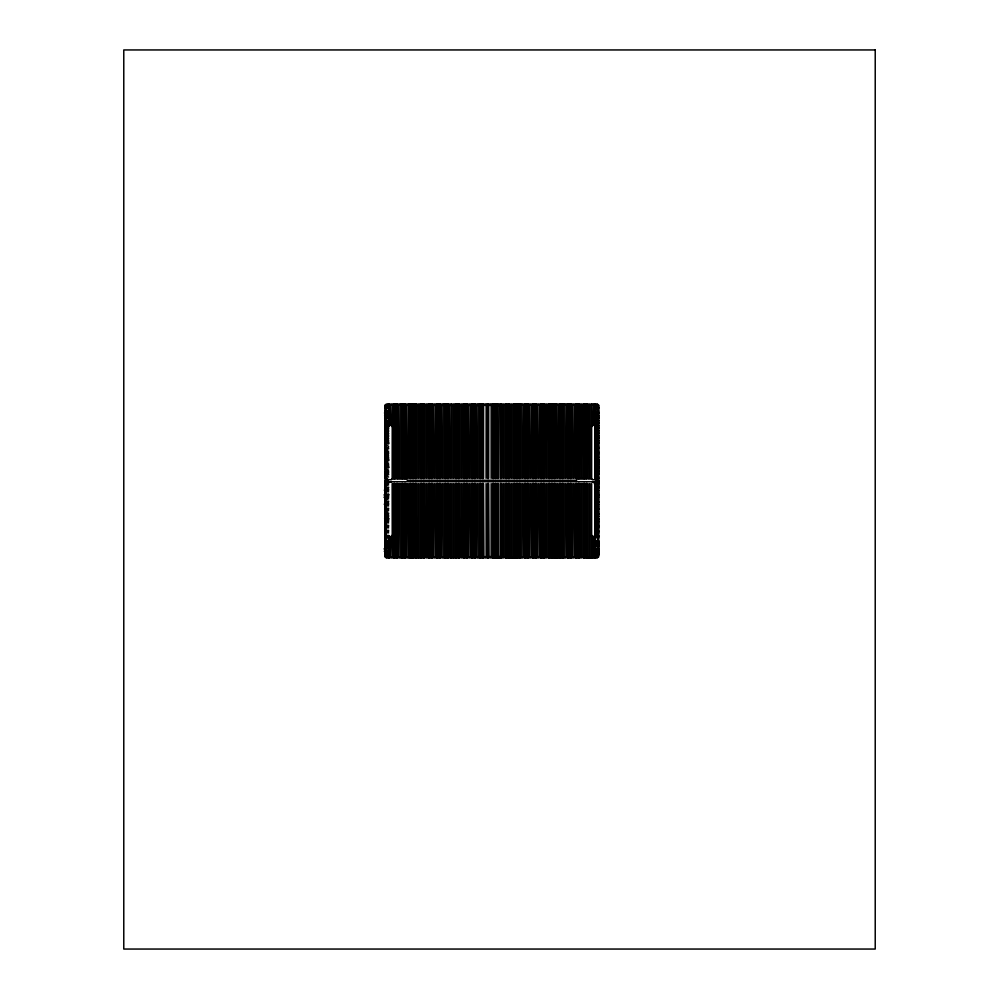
<?xml version="1.0" encoding="UTF-8"?>
<svg xmlns="http://www.w3.org/2000/svg" width="999" height="999" viewBox="0 0 999 999"><rect width="100%" height="100%" fill="white"/><g stroke="black" fill="none" stroke-linecap="round" stroke-linejoin="round"><path stroke-width="1.5" d="M389.198 553.771L385.377 553.396L385.377 552.684M388.723 549.999L388.723 550.699L385.377 550.811L385.377 550.099M385.377 547.502C385.402 549.712 385.164 544.83 385.277 547.002M388.648 543.056L388.561 541.133L388.723 545.566L385.377 545.654L385.377 544.942M385.377 529.795L385.377 530.519L385.327 529.12M385.377 527.285C385.402 529.52 385.164 524.712 385.277 526.835M387.6 525.499L385.377 525.524L385.377 524.8M385.377 522.327C385.402 524.562 385.164 519.755 385.277 521.878M387.6 520.554L385.377 520.554L385.377 519.842M388.736 519.33L388.686 518.056L385.377 517.407M387.6 515.684L385.377 515.696L385.377 514.972M387.6 513.236L385.377 513.249L385.377 512.524M385.377 510.077L385.377 510.801L387.6 510.801M385.377 507.679L385.377 508.404L385.327 507.03M385.377 505.282C385.402 507.529 385.177 502.809 385.277 504.882M388.661 503.508L385.377 502.884M385.377 500.474L385.377 501.198L385.327 499.85M387.6 498.876L385.377 498.851L385.377 498.139M387.6 496.54L385.377 496.515L385.377 495.791M385.377 493.456L385.377 494.168L385.327 492.819M385.377 491.108C385.402 493.344 385.177 488.736 385.277 490.746M385.377 488.798C385.402 491.033 385.177 486.426 385.277 488.436M388.661 487.175L385.314 487.125L385.377 486.488M385.377 484.165L385.377 484.89L387.6 484.94M385.377 481.918C385.152 483.703 385.04 478.558 387.624 480.994C384.091 483.191 385.751 477.085 385.227 481.006M388.723 552.584C388.399 555.094 388.736 550.199 388.611 552.072M385.277 549.587L385.227 548.876L385.314 550.636C391.271 553.908 387.749 549 388.661 544.88M388.549 538.911L388.736 541.67L388.561 536.101L388.723 537.974L385.314 537.887L385.227 536.138L385.314 537.887M595.104 477.709L595.092 475.736L595.079 479.308L595.142 478.046M595.104 475.412L595.204 471.153M595.104 473.101L595.104 472.39L598.501 472.515L598.601 474.163L598.551 473.514M595.104 470.791L595.104 470.079L598.501 470.217L598.601 471.853L598.551 471.203M594.967 462.475L595.092 461.813L595.079 470.179L595.204 459.453M595.079 458.441L595.092 457.092L595.254 462.475M595.104 459.053L595.104 458.329C597.789 455.806 599.113 460.502 598.551 459.465M595.104 456.655L595.092 454.707L594.967 455.332M595.104 454.258L595.204 449.862M595.104 451.86L594.967 450.549M595.104 449.438L595.204 447.415M595.104 446.99L594.967 445.666M595.104 444.555L595.092 442.619L595.204 443.344M595.104 442.12L595.254 440.796M598.551 442.532L598.601 443.219L598.451 441.383L595.079 441.546L595.092 432.804L595.204 436.001M595.104 432.205C594.88 427.609 595.379 434.128 595.204 432.654M595.104 429.695C594.88 425.099 595.379 431.63 595.204 430.157M595.104 427.197C596.378 424.475 592.395 424.163 591.333 426.161M595.104 424.7L595.104 423.976L598.501 424.063L598.601 425.799L598.551 425.112M595.104 422.165L595.204 420.104M595.104 419.617L595.092 417.782L595.154 422.852M595.104 416.383L595.254 418.294L595.104 416.383L598.451 416.296L598.601 418.206L598.451 416.296M595.204 412.462L595.079 416.546L595.292 407.629M595.104 411.95L594.967 410.601M595.104 409.365L594.967 408.254M598.551 481.58L598.601 480.944L596.191 480.994L598.601 481.006L598.451 479.32L594.842 479.233M598.451 477.784C598.426 475.549 598.651 480.082 598.551 478.121M598.451 475.462L598.451 474.737L595.104 474.687L598.501 474.825L598.501 476.086M598.451 473.151L598.501 472.515M598.451 470.841L598.501 470.217M595.079 467.832L598.501 467.869L598.501 469.13M595.079 460.839L598.501 460.851L598.501 462.1M598.451 459.065L598.451 458.341M598.451 456.668C598.426 454.42 598.651 459.14 598.551 457.067M598.451 454.27L598.451 453.546L595.104 453.534L598.501 453.658L598.501 454.92M598.451 451.873C598.426 449.625 598.651 454.345 598.551 452.272M598.501 450.074L598.451 448.701C589.497 449.5 599.575 443.256 598.551 447.402M598.451 446.978L598.451 446.253M598.451 444.543L598.451 443.818L595.079 443.956L595.204 442.545M598.451 442.107L598.451 441.383L595.104 441.396M598.451 432.155L598.451 431.431L595.104 431.481L598.501 431.58L598.501 432.829M598.451 429.657L598.451 428.933L595.079 429.12L598.501 429.071L598.601 430.806L598.551 430.107M598.451 427.147C598.426 424.912 598.651 429.745 598.551 427.609M598.451 424.65L598.501 424.063M598.451 422.09L598.451 421.378L595.079 421.603L598.501 421.528L598.601 423.276L598.551 422.577M598.451 419.543L598.451 418.831L595.079 419.093L598.501 418.981L598.601 420.741L598.551 420.03M598.451 413.736L598.601 415.659L598.451 413.736L595.079 414.011L598.501 413.898M598.451 411.85L598.451 411.138L595.079 411.426L598.501 411.313L598.601 413.074L598.551 412.362M598.451 409.265L598.451 408.554L595.054 408.791L598.501 408.728L598.501 409.952M384.977 407.779C384.79 410.527 384.153 404.657 387.45 407.867M594.967 554.045L595.104 552.584M598.851 554.158C599.05 551.685 599.662 557.03 596.378 554.083M385.377 409.265L385.377 408.554L385.327 409.952M387.6 436.451C385.077 434.053 385.102 439.248 385.277 437.587M385.377 434.665C385.402 432.43 385.164 437.237 385.277 435.114M387.6 431.468L385.377 431.431L385.327 432.829M387.6 428.971C385.065 426.561 385.102 431.793 385.277 430.107M387.6 426.461C385.065 424.051 385.102 429.295 385.277 427.609M385.377 424.65C385.402 422.415 385.164 427.247 385.277 425.112M385.377 421.378L385.227 423.276L385.377 421.378L388.723 421.453L388.623 426.061M385.314 418.981C385.09 423.077 384.865 415.734 388.723 418.906L388.549 423.039M385.314 421.528L388.811 421.453L388.723 416.383C385.901 413.623 384.74 418.668 385.277 417.495M388.661 417.07L388.723 413.823C385.901 411.064 384.74 416.108 385.277 414.947M388.661 414.51L388.723 411.251C385.876 408.454 384.752 413.549 385.277 412.362M388.661 467.832L385.314 467.869L385.327 469.13M388.661 465.497C386.051 463.049 384.702 467.52 385.277 466.533M385.377 459.065C385.402 456.818 385.177 461.538 385.277 459.465M387.6 455.944C385.127 453.621 385.09 458.666 385.277 457.067M388.661 453.646L385.314 453.658L385.327 454.92M387.6 451.148C385.127 448.826 385.09 453.871 385.277 452.272M385.314 446.378C385.077 450.374 384.915 443.206 388.661 446.391M385.327 445.192L385.377 443.818L385.277 444.967M385.314 441.508C385.052 445.566 384.99 438.249 388.661 441.521M387.6 438.923C385.077 436.538 385.102 441.733 385.277 440.059M385.314 477.135C385.027 480.931 385.09 474.075 388.661 477.06M387.6 474.712C384.69 472.889 384.665 478.434 384.965 476.136M385.314 472.515C385.015 476.423 385.09 469.368 388.661 472.465M385.314 470.217C385.015 474.113 385.09 467.057 388.661 470.167M388.661 424.65L388.648 423.926M388.661 411.95C388.611 409.041 389.41 402.31 386.089 405.157L388.549 407.018L387.649 407.005M595.204 521.853L595.254 516.283M595.204 516.97L595.204 513.723M595.254 513.848L595.092 514.448L595.204 508.941M595.254 509.003C595.067 509.428 595.029 499.488 595.254 501.823M595.167 496.453L595.254 490.147L595.092 497.802L595.079 496.453L598.501 496.416L598.626 495.092L598.451 496.515L595.104 496.553M598.451 550.811C600.724 546.94 594.53 554.32 594.979 548.414C595.254 548.676 595.004 553.471 595.079 550.524M595.154 544.168L595.092 546.728L595.279 543.968M598.863 544.055C601.273 540.859 592.807 548.414 595.154 539.098M594.979 538.898L595.254 536.101L595.204 536.8M595.104 532.242L595.029 534.115L595.079 530.319L595.204 531.793M598.501 529.12L598.501 530.369L595.104 530.469L595.254 526.111M595.204 526.81L595.204 523.464M595.204 524.325L595.204 520.991M595.292 554.32L595.254 551.348L595.204 552.072M598.501 489.435C599.6 486.063 592.981 494.455 595.079 487.175M595.017 489.572L595.017 487.262L598.501 487.125L598.501 485.864M594.967 485.526C594.892 487.137 595.342 482.654 598.501 484.815L598.601 483.191L598.551 483.828M598.451 481.918L598.451 482.629L598.601 480.944M598.551 516.982L598.601 516.308L598.501 518.019L595.104 518.119L595.204 519.405M595.204 516.158C593.643 517.37 600.187 514.46 598.551 514.547M598.451 512.524L598.451 513.249L598.501 511.875M598.551 509.677L598.601 509.003L598.501 510.689L594.967 511.401M598.501 507.03L598.451 508.404L598.626 506.93M598.501 505.894C598.776 501.948 598.813 509.09 595.079 505.906M598.501 503.496L598.601 501.81L598.451 503.608C593.631 501.498 595.217 507.08 595.204 506.543M598.451 500.474L598.451 501.198L598.501 499.85M598.501 498.763L598.601 497.102L598.451 498.851L595.104 498.888L595.092 500.137L595.204 497.127L595.017 498.888M595.104 494.205L598.451 494.168L598.551 493.069M598.451 491.108C598.426 493.344 598.651 488.736 598.551 490.746M598.501 548.051C598.726 543.956 598.963 551.311 595.104 548.126L595.254 546.216L595.104 548.126M598.501 545.491C589.997 544.755 599.887 547.627 598.838 543.743M598.451 542.407C598.426 544.63 598.651 539.747 598.551 541.92M595.204 541.845C593.518 540.234 599.013 541.945 598.501 539.173M598.451 537.3C598.426 539.535 598.651 534.702 598.551 536.838M598.451 534.802L598.451 535.514L598.501 534.128M598.451 532.292C598.426 534.527 598.651 529.695 598.551 531.843M598.451 527.285C598.426 529.52 598.651 524.712 598.551 526.835M595.204 525.949C593.556 526.598 599.338 526.261 598.501 524.138M598.451 522.327C598.426 524.562 598.651 519.755 598.551 521.878M595.254 521.153C593.556 521.853 600.287 519.455 598.551 519.418M598.451 553.396L598.601 551.46L598.451 553.396L594.63 553.771M595.841 480.244L596.391 479.021L596.391 482.929L595.841 481.705M388.861 554.045L388.711 553.096L388.661 556.056L385.314 556.156L385.277 555.432M388.661 556.056L388.623 555.319M598.513 405.794C600.337 410.127 595.629 402.085 595.179 407.292M384.977 413.074C381.705 412.525 394.892 413.886 385.314 413.898M384.977 410.489L384.815 411.288L385.227 410.489M384.977 418.206C383.042 418.681 389.223 416.995 388.648 418.893M384.977 415.646C382.392 414.897 394.63 416.533 385.314 416.458M384.977 425.799C383.766 426.798 386.788 423.189 388.848 426.198M384.977 423.276C384.827 425.374 384.128 420.379 387.45 423.326M384.977 420.729L384.877 421.516L384.852 420.204L388.861 420.816M384.977 430.806C384.553 432.167 384.24 428.284 388.561 430.856M384.977 428.309C384.553 429.67 384.24 425.774 388.561 428.359M384.977 438.274C384.59 439.772 384.215 435.626 388.561 438.311M384.977 435.801C384.59 437.287 384.215 433.141 388.561 435.839M384.977 433.304C384.553 434.665 384.24 430.781 388.561 433.354M384.977 443.219C384.103 444.143 385.739 440.846 388.561 443.231M384.977 440.759C384.028 441.458 385.889 438.748 388.561 440.796M384.977 450.524C384.827 452.522 384.528 448.676 385.227 450.524M384.977 448.089C384.028 448.663 385.914 446.203 388.561 448.101M384.977 445.641C384.827 447.639 384.528 443.793 385.227 445.641M384.977 457.742C384.091 458.553 385.739 455.494 388.561 457.729M384.977 455.344C384.815 457.28 384.528 453.446 385.227 455.344M384.977 452.947C384.028 453.396 385.926 451.211 388.561 452.947M384.977 462.512L384.852 461.85L385.227 462.512M384.977 460.139C384.028 460.576 385.926 458.404 388.561 460.127M384.977 469.53L384.852 468.868L385.227 469.53M384.977 467.195C384.028 467.47 385.939 465.621 388.561 467.157M384.977 464.847C384.028 465.134 385.939 463.274 388.561 464.81M384.977 474.175C384.091 474.737 385.764 472.152 388.561 474.113M384.977 471.865C384.028 472.052 385.951 470.379 388.561 471.803M388.861 410.601L388.748 411.426L385.314 411.313M388.623 443.344L388.736 442.619M385.314 556.156L385.214 554.158L385.252 554.895M388.623 460.202L388.736 459.49M595.167 405.894L595.229 407.155M595.204 485.551L595.104 487.262L595.079 482.642L595.142 483.903M595.204 501.748L595.079 503.508M594.967 499.475L595.104 501.236L598.501 501.098M594.967 523.638L595.104 522.29M594.967 528.583L595.104 527.247M595.179 482.355L595.092 536.663L595.104 534.752M598.838 487.774C599.825 487.35 597.777 489.685 594.967 487.837M598.838 494.755C599.812 494.193 597.789 496.778 594.967 494.792M598.838 490.084C599.812 489.61 597.789 492.02 594.967 490.147M598.838 497.09C599.812 496.528 597.789 499.113 594.967 497.14M598.838 504.208C599.825 503.521 597.802 506.368 594.967 504.22M598.838 501.81C599.812 501.086 597.802 503.983 594.967 501.823M598.838 509.003C599.812 508.279 597.802 511.176 594.967 509.015M598.838 518.731C599.812 517.932 597.814 521.016 594.967 518.718M598.838 516.308C599.812 515.459 597.814 518.606 594.967 516.283M598.838 513.861C601.023 513.611 593.806 515.047 595.966 513.773M598.838 526.148C598.938 524.238 600.174 529.345 594.967 526.111M598.838 521.191C599.35 519.867 599.375 523.788 594.967 521.153M598.838 531.143C599.325 529.72 599.462 533.878 594.967 531.093M598.838 536.151C599.325 534.715 599.462 538.886 594.967 536.088M598.838 541.221C599.425 539.81 599.35 543.856 594.967 541.133M598.888 550.824L598.963 551.947L598.851 551.123M598.838 548.876C599.662 547.365 598.588 551.273 594.967 548.751M598.838 546.303L598.95 545.504L598.963 546.815L594.967 546.203M384.977 478.758C384.415 479.433 384.965 476.785 387.45 478.708M598.838 483.191C599.825 482.854 597.764 484.965 594.967 483.279M388.648 407.292L388.661 405.894C384.553 402.659 385.152 410.477 385.314 405.794M598.551 555.432L598.513 556.156L595.167 556.056L595.179 554.657M384.965 483.528C385.477 481.281 382.754 485.039 388.549 483.603M385.277 481.58L385.227 480.944M598.601 481.006L598.551 480.369M598.838 478.758C599.825 478.071 597.839 480.869 594.967 478.671M384.965 485.814L384.815 484.902L385.202 485.814M384.965 490.422C387.237 487.949 380.294 491.558 388.549 490.472M384.965 488.111C385.901 489.035 382.455 486.363 388.549 488.174M384.965 492.744L384.877 491.733L385.202 492.757M384.965 497.427C388.449 494.892 378.946 498.588 388.549 497.465M384.965 495.092C388.449 492.557 378.946 496.253 388.549 495.129M384.965 499.775L384.877 498.763L385.202 499.775M384.965 504.532C387.225 503.396 379.945 504.595 388.549 504.545M384.965 502.135L384.877 501.098L384.852 502.447L388.549 502.147M384.965 506.93L384.877 505.894L385.277 507.28M384.965 509.328L384.877 508.291L384.852 509.627L388.549 509.34M388.648 494.443L388.673 495.367M594.967 469.493L595.092 468.831L595.204 469.505M598.838 452.947C599.837 452.672 597.789 454.657 594.967 452.934M598.838 460.139C599.837 459.865 597.789 461.85 594.967 460.127M598.838 457.742C599.862 457.417 597.627 459.503 594.967 457.729M598.838 464.847C599.837 464.41 597.814 466.733 594.967 464.81M598.838 467.195C599.837 466.745 597.814 469.068 594.967 467.157M598.838 471.865C599.837 471.316 597.827 473.826 594.967 471.803M598.838 474.175C599.825 473.613 597.739 476.186 594.967 474.113M384.965 511.75L384.815 510.751L385.202 511.75M384.965 514.185L384.877 513.136L384.852 514.473L388.549 514.173M384.965 519.055C385.414 516.67 382.43 520.479 388.549 519.055M384.965 516.633L384.877 515.571L384.852 516.908L388.549 516.62M384.965 521.515L384.877 520.442L384.852 521.778L388.549 521.478M384.965 523.988L384.877 522.927L385.277 524.363M384.965 526.473L384.877 525.399L384.852 526.735L388.549 526.436M595.204 438.486L595.254 435.839M595.204 440.959L595.254 438.311M595.204 444.98L595.079 446.391M598.838 435.801C599.837 435.751 597.689 437.25 594.967 435.839M598.838 440.759C599.837 440.759 597.764 442.157 594.967 440.796M598.838 438.274C599.837 438.236 597.689 439.735 594.967 438.311M598.838 443.219C599.862 443.007 597.627 444.842 594.967 443.231M598.838 448.089C601.023 448.514 593.806 448.401 595.966 448.164M384.965 531.468L384.877 530.382L384.852 531.705L388.549 531.406M384.965 528.958L384.877 527.872L385.277 529.333M384.965 533.966C384.34 530.968 385.726 537.812 385.327 534.128M384.965 536.463L384.877 535.389L384.852 536.713L388.861 536.088L384.977 536.151M384.965 538.985C384.34 535.901 385.739 542.919 385.327 539.173M384.965 541.533L384.877 540.434L384.852 541.745L388.836 541.446M598.838 420.729C599.862 420.929 597.614 421.89 594.967 420.816M598.838 423.276C599.475 423.014 598.788 424.912 596.378 423.326M598.838 428.309C599.862 428.334 597.614 429.67 594.967 428.359M598.838 425.799C599.862 425.836 597.614 427.16 594.967 425.861M598.601 433.316L598.551 432.617M598.838 430.806C599.862 430.844 597.614 432.167 594.967 430.856M598.838 433.304C599.862 433.341 597.614 434.665 594.967 433.366M384.965 544.055L384.877 542.944L384.852 544.255L388.736 544.168M384.965 546.615L384.877 545.504L384.852 546.815L388.861 546.203L388.661 545.417L385.314 545.491L384.977 543.743M384.965 549.188C380.144 548.364 396.079 548.713 385.314 548.051M385.227 543.743L385.277 544.443M384.965 551.773C386.788 549.812 380.232 552.01 388.836 551.648M595.254 410.601L595.204 409.877M598.838 413.074C599.85 413.486 597.652 413.986 594.967 413.199M598.838 415.646C599.862 415.921 597.602 416.733 594.967 415.746M598.838 418.206C599.862 418.481 597.602 419.293 594.967 418.306M385.327 450.074L385.377 448.701L387.6 448.713M385.327 462.1L385.377 460.751L387.6 460.726M598.501 492.819L598.451 494.168M385.327 476.086L385.377 474.737M598.551 486.126L598.501 487.125M388.848 408.254L385.314 408.728M384.952 554.433C384.727 551.311 384.315 557.305 387.412 554.358M598.851 407.779C599.487 408.516 598.738 408.454 596.378 407.867M598.576 554.895L598.601 554.158L598.513 556.156M598.851 511.076L598.963 512.025M388.673 466.583L388.648 467.507M598.851 492.082L598.913 492.994M598.851 499.1L598.913 500.012M388.561 410.601L388.611 409.877M388.611 412.462L388.861 413.199M388.611 415.022L388.861 415.746M388.611 417.582L388.861 418.306M598.551 539.373L598.888 538.036M598.863 476.136L598.888 477.06M385.277 432.617L385.227 433.316M392.495 426.161C392.595 424.113 387.187 425.174 388.861 425.861M599.013 463.099L598.963 461.85M599.013 470.129L598.963 468.868M595.204 529.283L595.254 528.596M595.204 534.29L594.967 533.591M595.204 455.407L595.204 452.272M598.888 455.944L598.963 454.707L594.979 455.007M595.204 512.087L595.254 511.401M595.204 514.535L595.079 513.111L598.501 513.124M595.254 533.591C596.415 536.026 592.744 538.074 591.995 535.439M595.204 509.677L595.079 508.304M385.277 464.198C385.077 465.746 385.152 460.789 387.6 463.074M388.898 556.605L388.836 536.413M388.648 540.559L385.314 540.422M388.623 406.63L388.661 405.894M388.836 546.515L388.611 546.928M595.167 556.056L595.204 555.319M595.254 492.457L595.092 493.119L594.967 492.457M595.254 499.475L595.104 501.236M388.836 549.063L388.611 549.487M388.648 426.511C388.574 424.85 391.895 424.85 391.82 426.511M391.82 535.439C391.895 537.1 388.574 537.1 388.648 535.439L385.314 535.377M591.995 426.511C591.92 424.85 595.254 424.85 595.179 426.511L595.179 479.595M388.811 423.988L385.314 424.063M595.167 537.837L598.501 537.887M598.501 540.422L595.017 540.496L595.104 539.785M595.167 532.829L598.501 532.879M595.104 535.464L598.501 535.377M598.888 528.021L598.863 528.958M598.501 530.369L598.451 529.795M598.888 533.016L598.863 533.966M595.167 520.429L598.501 520.442M595.017 523.014L598.501 522.914M598.501 525.399L595.017 525.486L595.104 524.775M595.167 527.834L598.501 527.872M598.888 523.051L598.963 524.25L594.979 523.951M598.451 510.077L598.451 510.801L595.104 510.077M595.167 515.559L598.501 515.571M595.129 518.056L598.451 517.407M387.974 480.556L387.425 479.021M598.888 506.006L598.863 506.93M597.102 481.705L597.102 480.244L597.102 481.705L386.725 481.705L386.725 480.244L386.725 481.705M595.104 491.87L598.501 491.733M388.973 479.72L391.508 479.72M391.508 482.23L388.973 482.23M592.32 479.72L594.855 479.72M594.855 482.23L592.32 482.23M595.079 472.465L595.104 470.079M595.079 474.775L595.204 473.464M595.079 477.085L598.501 477.135M598.888 484.89L598.963 486.151M595.079 463.149L598.501 463.186L598.601 464.847L598.451 463.099L595.167 463.149M595.079 465.497L598.501 465.534L598.601 467.195L598.451 465.434L595.167 465.497M389.198 408.179L388.723 409.365M598.451 484.89L598.451 484.165M389.473 404.17L388.224 404.071L389.473 404.17L389.473 425.412M394.855 404.17L393.594 404.071L394.855 404.17L394.855 478.371M397.54 404.17L396.278 404.071L397.54 404.17L397.54 478.371M399.975 404.245L399.063 404.17M402.909 404.17L401.66 404.071L402.909 404.17L402.909 478.371M405.594 404.17L404.345 404.071L405.594 404.17L405.594 478.371M407.117 404.17L408.379 404.071L408.291 478.371M410.976 404.17L409.727 404.071L410.976 404.17L410.976 478.371M413.661 404.17L412.412 404.071L413.661 404.17L413.661 478.371M416.346 404.17L415.097 404.071L416.346 404.17L416.346 478.371M421.728 404.17L420.467 404.071L421.728 404.17L421.728 478.371M424.413 404.17L423.164 404.071L424.413 404.17L424.413 478.371M429.782 404.17L428.534 404.071L429.782 404.17L429.782 478.371M432.48 404.17L431.218 404.071L432.48 404.17L432.48 478.371M434.003 404.17L435.252 404.071L435.164 478.371M437.849 404.17L436.6 404.071L437.849 404.17L437.849 478.371M440.534 404.17L439.285 404.071L440.534 404.17L440.534 478.371M442.982 404.245L442.058 404.17M445.916 404.17L444.655 404.071L445.916 404.17L445.916 478.371M448.601 404.17L447.34 404.071L448.601 404.17L448.601 478.371M451.036 404.245L450.124 404.17M456.655 404.17L455.407 404.071L456.655 404.17L456.655 478.371M459.353 404.17L458.091 404.071L459.353 404.17L459.353 478.371M464.722 404.17L463.474 404.071L464.722 404.17L464.722 478.371M467.407 404.17L466.158 404.071L467.407 404.17L467.407 478.371M468.931 404.17L470.192 404.071L470.104 478.371M472.789 404.17L471.528 404.071L472.789 404.17L472.789 478.371M475.474 404.17L474.225 404.071L475.474 404.17L475.474 478.371M477.909 404.245L476.998 404.17M480.844 404.17L479.595 404.071L480.844 404.17L480.844 478.371M483.541 404.17L482.28 404.071L483.541 404.17L483.541 478.371M488.611 404.17L487.362 404.071L488.611 404.17L488.611 478.371M490.909 404.245L489.985 404.17M492.582 404.071L493.931 404.071L492.669 404.17L492.669 478.371M498.913 404.17L497.664 404.071L498.002 478.496M505.569 404.071L506.918 404.071L505.669 404.17L505.669 478.371M513.636 404.071L514.985 404.071L513.723 404.17L513.723 478.371M516.321 404.071L517.669 404.071L516.408 404.17L516.408 478.371M522.952 404.17L522.04 404.245M527.072 404.071L528.421 404.071L527.16 404.17L527.16 478.371M531.018 404.17L529.757 404.071L529.845 478.371M390.996 557.779L392.257 557.879L392.157 483.578M399.063 557.779L399.975 557.704M539.073 404.17L537.824 404.071L537.912 478.371M540.509 404.071L541.858 404.071L540.596 404.17L540.596 478.371M407.117 557.779L408.042 557.704M551.261 404.071L552.609 404.071L551.348 404.17L551.348 478.371M553.946 404.071L555.294 404.071L554.033 404.17L554.033 478.371M557.892 404.17L556.967 404.245M564.785 478.371L564.785 403.971L566.046 404.071M567.382 404.071L568.731 404.071L567.469 404.17L567.469 478.371M434.003 557.779L435.252 557.879L435.164 483.578M574.013 404.17L572.764 404.071L572.852 478.371M575.449 404.071L576.785 404.071L575.536 404.17L575.536 478.371M578.134 404.071L579.482 404.071L578.221 404.17L578.221 478.371M442.058 557.779L442.982 557.704M591.658 478.371L591.658 403.971L592.919 404.071M468.931 557.779L470.192 557.879L470.104 483.578M476.998 557.779L477.909 557.704M484.915 557.779L486.163 557.879L486.076 483.578M489.985 557.779L490.909 557.704M492.669 557.779L493.931 557.879L492.669 557.779L492.669 483.578M495.217 557.779L496.466 557.879L495.217 557.779L495.217 483.578M497.752 557.779L499.001 557.879L497.752 557.779L497.752 483.578M500.287 557.779L501.548 557.879L500.287 557.779L500.287 483.578M505.669 557.779L506.918 557.879L505.669 557.779L505.669 483.578M508.354 557.779L509.602 557.879L508.354 557.779L508.354 483.578M511.038 557.779L512.287 557.879L511.038 557.779L511.038 483.578M513.723 557.779L514.985 557.879L513.723 557.779L513.723 483.578M516.408 557.779L517.669 557.879L516.408 557.779L516.408 483.578M519.105 557.779L520.354 557.879L519.105 557.779L519.105 483.578M522.04 557.704L522.952 557.779M524.475 557.779L525.724 557.879L524.475 557.779L524.475 483.578M527.16 557.779L528.421 557.879L527.16 557.779L527.16 483.578M532.542 557.779L533.791 557.879L532.542 557.779L532.542 483.578M535.227 557.779L536.475 557.879L535.227 557.779L535.227 483.578M540.596 557.779L541.858 557.879L540.596 557.779L540.596 483.578M543.294 557.779L544.542 557.879L543.294 557.779L543.294 483.578M548.663 557.779L549.912 557.879L548.663 557.779L548.663 483.578M551.348 557.779L552.609 557.879L551.348 557.779L551.348 483.578M554.033 557.779L555.294 557.879L554.033 557.779L554.033 483.578M556.73 557.779L557.979 557.879L556.73 557.779L556.73 483.578M559.415 557.779L560.664 557.879L559.415 557.779L559.415 483.578M562.1 557.779L563.349 557.879L562.1 557.779L562.1 483.578M565.034 557.704L565.946 557.779M567.469 557.779L568.731 557.879L567.469 557.779L567.469 483.578M570.167 557.779L571.416 557.879L570.167 557.779L570.167 483.578M575.536 557.779L576.785 557.879L575.536 557.779L575.536 483.578M578.221 557.779L579.482 557.879L578.221 557.779L578.221 483.578M583.603 557.779L584.852 557.879L583.603 557.779L583.603 483.578M586.288 557.779L587.537 557.879L586.288 557.779L586.288 483.578M588.973 557.779L590.234 557.879L588.973 557.779L588.973 483.578M591.658 557.779L592.919 557.879L591.658 557.779L591.658 483.578M594.355 557.779L595.604 557.879L594.355 557.779L594.355 536.538M388.037 554.845L386.089 556.793C386.725 559.652 391.009 555.269 387.649 554.932M597.739 405.157L595.279 407.018C593.319 404.595 597.564 403.271 597.739 405.157L598.876 405.357L597.964 404.495L598.214 557.317C599.525 556.381 597.04 557.991 595.791 554.845M598.913 445.092L598.851 445.991M598.913 449.975L598.888 451.136M387.425 482.929L387.987 480.244M595.079 436.588L598.501 436.551L598.601 438.286L598.501 436.551M595.079 439.061L598.501 439.036L598.601 440.759L598.501 439.036M388.798 536.613L387.974 535.789M595.079 426.623L595.092 422.827L598.863 422.964M595.129 431.58L595.966 431.755L595.042 431.693M595.966 464.885L595.042 464.997M595.966 497.377L595.042 497.477L598.863 497.427M595.966 448.439L595.042 448.539M595.966 530.194L595.042 530.294L595.966 530.169M595.279 407.018L596.178 407.005M493.444 478.496L493.444 404.533L494.18 404.52M495.979 419.53L495.979 404.533L498.002 404.533L497.252 404.52M501.211 478.496L501.211 404.533L501.948 404.52M503.896 404.245L502.884 404.071L502.972 478.371M504.632 404.52C502.385 404.583 507.417 404.583 505.169 404.52M506.58 478.496L506.58 404.533L508.591 404.533L507.854 404.52M509.265 478.496L509.265 404.533L511.288 404.533M511.95 404.245L510.951 404.071L511.038 478.371M512.699 404.52C510.439 404.583 515.484 404.583 513.236 404.52M514.647 478.496L514.647 404.533L515.384 404.52M517.332 478.496L517.332 404.533L518.069 404.52M520.017 478.496L520.017 404.533L522.04 404.533L521.291 404.52M525.399 478.496L525.399 404.533L526.136 404.52M528.084 478.496L528.084 404.533L528.821 404.52M533.454 478.496L533.454 404.533L535.476 404.533L534.727 404.52M536.138 478.496L536.138 404.533L538.161 404.533M541.52 478.496L541.52 404.533L542.257 404.52M544.205 478.496L544.205 404.533L546.216 404.533M546.89 404.245L545.891 404.071L545.978 478.371M547.627 404.52C545.379 404.583 550.424 404.583 548.164 404.52M549.575 478.496L549.575 404.533L550.324 404.52M552.272 478.496L552.272 404.533L553.009 404.52M554.957 478.496L554.957 404.533L555.694 404.52M560.327 478.496L560.327 404.533L562.35 404.533L561.613 404.52M563.011 478.496L563.011 404.533L563.761 404.52M568.394 478.496L568.394 404.533L569.13 404.52M571.078 478.496L571.078 404.533L573.101 404.533M576.46 478.496L576.46 404.533L577.197 404.52M579.145 478.496L579.145 404.533L579.882 404.52M581.83 404.245L580.819 404.071L580.906 478.371M582.567 404.52C580.319 404.583 585.352 404.583 583.104 404.52M584.515 478.496L584.515 404.533L586.538 404.533L585.789 404.52M587.2 478.496L587.2 404.533L587.949 404.52M589.897 404.245L588.886 404.071L588.973 478.371M590.634 404.52C588.374 404.583 593.418 404.583 591.171 404.52M393.194 557.43L393.931 557.417L393.931 483.454M395.879 557.43L396.615 557.417L396.615 483.454M401.261 557.43L401.998 557.417L401.998 483.454M403.946 557.43L404.682 557.417L404.682 483.454M409.315 557.43L410.052 557.417L410.052 483.454M412 557.43L412.749 557.417L412.749 483.454M414.697 557.43L415.434 557.417L415.434 483.454M417.382 557.43C419.63 557.367 414.597 557.367 416.845 557.43M420.067 557.43L420.804 557.417L420.804 483.454M422.752 557.43L423.489 557.417L423.489 483.454M425.449 557.43C427.697 557.367 422.652 557.367 424.9 557.43M426.186 557.704L427.185 557.879L427.097 483.578M428.134 557.43L428.871 557.417L428.871 483.454M430.819 557.43L431.556 557.417L431.556 483.454M436.188 557.43L436.938 557.417L436.938 483.454M438.886 557.43L439.622 557.417L439.622 483.454M444.255 557.43L444.992 557.417L444.992 483.454M446.94 557.43L447.677 557.417L447.677 483.454M449.625 557.43C451.885 557.367 446.84 557.367 449.088 557.43M452.322 557.43C454.021 556.918 448.489 558.566 451.036 557.704M455.007 557.43L455.744 557.417L455.744 483.454M457.692 557.43L458.429 557.417L458.429 483.454M460.377 557.43C462.637 557.367 457.592 557.367 459.84 557.43M461.113 557.704L462.125 557.879L462.038 483.578M463.061 557.43L463.811 557.417L463.811 483.454M465.759 557.43L466.496 557.417L466.496 483.454M471.128 557.43L471.865 557.417L471.865 483.454M473.813 557.43L474.55 557.417L474.55 483.454M479.195 557.43L479.932 557.417L479.932 483.454M481.88 557.43L482.617 557.417L482.617 483.454M487.1 557.43L487.849 557.417L487.849 483.454M511.288 557.704L510.551 557.43M556.967 557.704L556.231 557.43M589.223 557.704L588.486 557.43M591.908 557.704L591.171 557.43M596.178 554.932C592.819 555.269 597.102 559.652 597.739 556.793L584.715 556.83M388.549 404.445L386.089 404.445M389.972 404.52L389.235 404.533L391.246 404.533M393.931 478.496L393.931 404.533L391.92 404.533M396.615 478.496L396.615 404.533L394.605 404.533L395.342 404.52M399.313 404.533L397.29 404.533L398.027 404.52M400.724 404.52L399.975 404.533L401.998 404.533L401.998 478.496M403.409 404.52L402.672 404.533L404.682 404.533L404.682 478.496M407.367 404.533L405.357 404.533L406.094 404.52M410.052 478.496L410.052 404.533L408.042 404.533L408.778 404.52M412.749 478.496L412.749 404.533L410.726 404.533L411.463 404.52M414.16 404.52L413.411 404.533L415.434 404.533L415.434 478.496M420.804 478.496L420.804 404.533L418.793 404.533M423.489 478.496L423.489 404.533L421.478 404.533L422.215 404.52M425.537 404.62C427.56 404.383 422.652 404.62 424.9 404.52M426.848 404.533L428.871 404.533L428.871 478.496M431.556 478.496L431.556 404.533L429.545 404.533L430.282 404.52M434.24 404.533L432.23 404.533L432.967 404.52M436.938 478.496L436.938 404.533L434.915 404.533M438.336 404.52L437.599 404.533L439.622 404.533L439.622 478.496M441.034 404.52L440.297 404.533L442.307 404.533M444.992 478.496L444.992 404.533L442.982 404.533L443.718 404.52M447.677 478.496L447.677 404.533L445.666 404.533L446.403 404.52M449.088 404.52L448.351 404.533L450.374 404.533M452.41 404.62C454.433 404.383 449.525 404.62 451.785 404.52M455.744 478.496L455.744 404.533L453.733 404.533M458.429 478.496L458.429 404.533L456.418 404.533L457.155 404.52M461.788 404.533L463.811 404.533L463.811 478.496M465.222 404.52L464.473 404.533L466.496 404.533L466.496 478.496M469.18 404.533L467.17 404.533L467.907 404.52M471.865 478.496L471.865 404.533L469.855 404.533M474.55 478.496L474.55 404.533L472.539 404.533L473.276 404.52M475.961 404.52L475.224 404.533L477.247 404.533M478.658 404.52L477.909 404.533L479.932 404.533L479.932 478.496M482.617 478.496L482.617 404.533L480.606 404.533L481.343 404.52M485.302 404.533L483.291 404.533L484.028 404.52M485.826 404.533L487.849 404.533L487.849 478.496M499.887 404.62L500.536 404.533L498.763 404.458M503.221 404.533L501.211 404.533M524.075 404.62L524.725 404.533L522.702 404.533M530.094 404.533L528.084 404.533M559.015 404.62L559.652 404.533L557.642 404.533M569.767 404.62L570.404 404.533L568.394 404.533M581.156 404.533L579.145 404.533M589.223 404.533L587.2 404.533M597.739 404.445L595.279 404.445M386.089 557.504L388.549 557.504M391.92 557.417L393.931 557.417M418.793 557.704L417.782 557.879L420.804 557.417M426.848 557.417L428.871 557.417M434.915 557.417L436.938 557.417M453.733 557.704L452.722 557.879L455.744 557.417M461.788 557.417L463.811 557.417M469.855 557.417L471.865 557.417M485.826 557.417L487.849 557.417M493.444 483.454L493.444 557.417L495.454 557.417L494.717 557.43M495.979 542.42L495.979 557.417L498.002 557.417L497.252 557.43M501.211 483.454L501.211 557.417L503.221 557.417M506.58 483.454L506.58 557.417L508.591 557.417L507.854 557.43M509.265 483.454L509.265 557.417L511.288 557.417M514.647 483.454L514.647 557.417L516.658 557.417L515.921 557.43M517.332 483.454L517.332 557.417L519.343 557.417L518.606 557.43M520.017 483.454L520.017 557.417L522.04 557.417L521.291 557.43M522.702 557.417L524.725 557.417L523.988 557.43M525.399 483.454L525.399 557.417L527.41 557.417L526.673 557.43M528.084 483.454L528.084 557.417L530.094 557.417M530.769 557.417L532.779 557.417L532.042 557.43M533.454 483.454L533.454 557.417L535.476 557.417L534.727 557.43M536.138 483.454L536.138 557.417L538.161 557.417M538.836 557.417L540.846 557.417L540.109 557.43M541.52 483.454L541.52 557.417L543.531 557.417L542.794 557.43M544.205 483.454L544.205 557.417L546.216 557.417M549.575 483.454L549.575 557.417L551.598 557.417L550.861 557.43M552.272 483.454L552.272 557.417L554.283 557.417L553.546 557.43M554.957 483.454L554.957 557.417L556.967 557.417M560.327 483.454L560.327 557.417L562.35 557.417L561.613 557.43M563.011 483.454L563.011 557.417L565.034 557.417L564.298 557.43M565.709 557.417L567.719 557.417L566.982 557.43M568.394 483.454L568.394 557.417L570.404 557.417L569.667 557.43M571.078 483.454L571.078 557.417L573.101 557.417M573.763 557.417L575.786 557.417L575.049 557.43M576.46 483.454L576.46 557.417L578.471 557.417L577.734 557.43M579.145 483.454L579.145 557.417L581.156 557.417M584.515 483.454L584.515 557.417L586.538 557.417L585.789 557.43M587.2 483.454L587.2 557.417L589.223 557.417M595.279 557.504L597.739 557.504M390.509 404.52L390.996 425.412M393.194 404.52L393.931 404.533M395.879 404.52L396.615 404.533M398.564 404.52L399.063 478.371M401.261 404.52L401.998 404.533M403.946 404.52L404.682 404.533M406.63 404.52L407.117 478.371M409.315 404.52L410.052 404.533M412 404.52L412.749 404.533M414.697 404.52L415.434 404.533M417.382 404.52C419.63 404.583 414.597 404.583 416.845 404.52M420.067 404.52L420.804 404.533M422.752 404.52L423.489 404.533M428.134 404.52L428.871 404.533M430.819 404.52L431.556 404.533M433.504 404.52L434.003 478.371M436.188 404.52L436.938 404.533M438.886 404.52L439.622 404.533M441.57 404.52L442.058 478.371M444.255 404.52L444.992 404.533M446.94 404.52L447.677 404.533M449.625 404.52L450.124 478.371M455.007 404.52L455.744 404.533M457.692 404.52L458.429 404.533M460.377 404.52C462.637 404.583 457.592 404.583 459.84 404.52M463.061 404.52L463.811 404.533M465.759 404.52L466.496 404.533M468.444 404.52L468.931 478.371M471.128 404.52L471.865 404.533M473.813 404.52L474.55 404.533M476.511 404.52L476.998 478.371M479.195 404.52L479.932 404.533M481.88 404.52L482.617 404.533M487.1 404.52L487.849 404.533M490.134 404.458L488.361 404.533L489.11 404.52M492.182 404.52C494.43 404.583 489.398 404.583 491.645 404.52M494.717 404.52L495.454 404.533L493.444 404.533M515.921 404.52L516.658 404.533L514.647 404.533M518.606 404.52L519.343 404.533L517.332 404.533M526.673 404.52L527.41 404.533L525.399 404.533M532.042 404.52L532.779 404.533L530.769 404.533M540.109 404.52L540.846 404.533L538.836 404.533M542.794 404.52L543.531 404.533L541.52 404.533M550.861 404.52L551.598 404.533L549.575 404.533M553.546 404.52L554.283 404.533L552.272 404.533M556.231 404.52L556.967 404.533L554.957 404.533M564.298 404.52L565.034 404.533L563.011 404.533M566.982 404.52L567.719 404.533L565.709 404.533M575.049 404.52L575.786 404.533L573.763 404.533M577.734 404.52L578.471 404.533L576.46 404.533M593.856 404.52L594.592 404.533L592.582 404.533M389.972 557.43L389.235 557.417L391.246 557.417M395.342 557.43L394.605 557.417L396.615 557.417M398.027 557.43L397.29 557.417L399.313 557.417M400.724 557.43L399.975 557.417L401.998 557.417M403.409 557.43L402.672 557.417L404.682 557.417M406.094 557.43L405.357 557.417L407.367 557.417M408.778 557.43L408.042 557.417L410.052 557.417M411.463 557.43L410.726 557.417L412.749 557.417M414.16 557.43L413.411 557.417L415.434 557.417M419.53 557.43L418.793 557.417M422.215 557.43L421.478 557.417L423.489 557.417M430.282 557.43L429.545 557.417L431.556 557.417M432.967 557.43L432.23 557.417L434.24 557.417M438.336 557.43L437.599 557.417L439.622 557.417M441.034 557.43L440.297 557.417L442.307 557.417M443.718 557.43L442.982 557.417L444.992 557.417M446.403 557.43L445.666 557.417L447.677 557.417M451.785 557.43L451.036 557.417M454.47 557.43L453.733 557.417M457.155 557.43L456.418 557.417L458.429 557.417M465.222 557.43L464.473 557.417L466.496 557.417M467.907 557.43L467.17 557.417L469.18 557.417M473.276 557.43L472.539 557.417L474.55 557.417M475.961 557.43L475.224 557.417L477.247 557.417M478.658 557.43L477.909 557.417L479.932 557.417M481.343 557.43L480.606 557.417L482.617 557.417M484.028 557.43L483.291 557.417L485.302 557.417M489.11 557.43L488.361 557.417L489.735 557.33M491.645 557.43C489.398 557.367 494.43 557.367 492.182 557.43M493.444 557.417L494.18 557.43M495.979 557.417L496.715 557.43M499.263 557.43C497.002 557.367 502.047 557.367 499.8 557.43M501.211 557.417L501.948 557.43M505.169 557.43C507.417 557.367 502.385 557.367 504.632 557.43M506.58 557.417L507.317 557.43M509.265 557.417L510.002 557.43M513.236 557.43C515.484 557.367 510.439 557.367 512.699 557.43M514.647 557.417L515.384 557.43M517.332 557.417L518.069 557.43M520.017 557.417L520.754 557.43M523.439 557.43L522.952 483.578M525.399 557.417L526.136 557.43M528.084 557.417L528.821 557.43M531.505 557.43L531.018 483.578M533.454 557.417L534.19 557.43M536.138 557.417L536.888 557.43M539.572 557.43L539.073 483.578M541.52 557.417L542.257 557.43M544.205 557.417L544.942 557.43M548.164 557.43C550.424 557.367 545.379 557.367 547.627 557.43M549.575 557.417L550.324 557.43M552.272 557.417L553.009 557.43M554.957 557.417L555.694 557.43M558.916 557.43C561.176 557.367 556.131 557.367 558.379 557.43M560.327 557.417L561.063 557.43M563.011 557.417L563.761 557.43M566.445 557.43L565.946 483.578M568.394 557.417L569.13 557.43M571.078 557.417L571.815 557.43M574.5 557.43L574.013 483.578M576.46 557.417L577.197 557.43M579.145 557.417L579.882 557.43M583.104 557.43C585.352 557.367 580.319 557.367 582.567 557.43M584.515 557.417L585.252 557.43M587.2 557.417L587.949 557.43M591.908 557.417L589.897 557.417L590.634 557.43M593.856 557.43C596.103 557.367 591.071 557.367 593.319 557.43M595.042 496.953L595.966 497.065M595.042 513.411L595.966 513.511M595.042 529.845L595.966 529.932L595.104 530.469M388.648 425.262L387.974 426.161M598.913 410.002L598.888 411.126M595.217 406.118L598.563 406.006M596.403 407.592L598.876 407.517M594.979 412.887L598.863 412.762M384.977 548.876L388.861 548.751M384.977 551.46L388.861 551.348M385.277 552.172L385.227 551.46L385.314 553.221L388.661 553.121M384.977 554.158L387.45 554.083M385.264 555.943L388.611 555.831M594.979 415.434L598.863 415.334M595.167 416.533L598.501 416.458M594.979 417.994L598.863 417.894M384.977 546.303L388.861 546.203M594.979 420.504L598.863 420.417M384.965 478.421L387.437 478.371M385.202 480.669L387.612 480.619M596.216 481.331L598.626 481.281M594.842 482.704L598.501 482.554M594.979 483.616L598.863 483.528M384.977 541.221L388.861 541.133M385.314 542.969L385.227 541.208L385.314 542.969L388.811 543.006M384.965 471.528L388.549 471.466M384.965 473.838L388.549 473.776M385.314 474.825L388.661 474.775M594.979 488.174L598.863 488.111M594.979 490.484L598.863 490.422M594.979 425.537L598.863 425.487M598.501 426.573C595.429 423.863 594.755 428.746 595.204 427.659M594.979 428.034L598.863 427.984M594.979 430.544L598.863 430.482M594.979 433.042L598.863 432.992M385.314 530.369L388.661 530.332M384.977 531.143L388.561 531.093M385.314 532.879L385.227 531.143L385.314 532.879L388.661 532.829M595.104 433.978L598.501 434.078L598.601 435.801L598.501 434.078M594.979 435.514L598.863 435.477M594.979 437.999L598.863 437.962M594.979 440.472L598.863 440.434M388.661 460.814L385.314 460.851L385.377 461.476M388.661 463.149L385.314 463.186L385.377 463.811M384.965 464.523L388.549 464.485M384.965 466.858L388.549 466.82M595.167 494.118L598.501 494.08M594.979 495.129L598.863 495.092M384.977 521.191L388.561 521.153M385.314 522.914L388.661 522.889M385.327 524.138L385.314 525.399L388.661 525.362M384.977 526.148L388.561 526.111M385.314 527.872L388.661 527.834M594.979 442.894L598.863 442.894M595.104 443.831L598.501 443.931L598.501 445.192M595.167 446.391L598.501 446.378M594.979 447.777L598.863 447.764M595.017 448.713L598.513 449.363M385.314 451.261L388.661 451.248M384.965 452.622L388.549 452.609M384.965 455.02L388.549 455.007M385.314 456.056L388.661 456.043M384.965 457.417L388.549 457.405M385.314 458.454L388.661 458.441M384.965 459.815L388.549 459.802M594.979 502.147L598.863 502.135M594.979 504.545L598.863 504.532M594.967 506.618L595.104 508.404L598.501 508.291M594.979 509.34L598.863 509.328M385.327 511.875L385.314 513.124L388.661 513.111M384.977 513.861L388.561 513.848M385.277 514.547L385.227 513.861L385.314 515.571L388.661 515.559M384.977 516.308L388.561 516.283M384.977 518.731L388.561 518.718M385.277 519.418L385.227 518.731L385.314 520.442L388.661 520.429M386.201 404.632L384.94 405.357L385.889 404.408L386.201 557.317M385.614 404.795L399.101 404.845M504.195 404.845L545.666 405.344M547.202 404.845L598.214 404.795M386.201 405.119L399.101 405.119M400.537 405.119L415.197 405.119M416.658 405.119L458.129 405.119M459.665 405.119L479.632 405.119M481.168 405.119L502.659 405.119M504.195 405.119L545.666 405.119M547.202 405.119L583.291 405.119M584.715 405.119L597.614 405.119M385.614 419.33L386.201 466.945M598.214 419.33L597.614 466.945M386.65 478.284L386.65 483.666M392.657 478.284L395.654 478.284M397.152 478.284L406.893 478.284M576.935 478.284L586.675 478.284M597.165 478.284L597.002 483.666M391.608 479.021L395.779 479.021M397.165 479.021L406.905 479.021M576.923 479.021L586.65 479.021M588.049 479.021L592.22 479.021M407.105 480.244L576.71 480.244M392.657 483.666L395.654 483.666M397.152 483.666L406.893 483.666M576.935 483.666L586.675 483.666M594.168 483.666L597.165 483.666M385.614 542.619L386.201 495.005M598.214 542.619L597.614 495.005M386.201 556.83L399.101 556.83M415.197 556.83L400.537 557.105L502.659 556.605M416.658 556.83L458.129 556.83M459.665 556.83L479.632 556.83M481.168 556.83L502.659 556.83M504.195 556.83L545.666 556.83M547.202 556.83L583.291 557.105M385.614 557.155L399.101 557.105M504.195 557.105L545.666 556.605M547.202 557.105L598.214 557.155M384.965 442.894L388.549 442.894M595.104 451.148L598.501 451.261M594.979 452.609L598.863 452.622M595.204 454.67L595.079 456.043L598.501 456.056M594.979 457.405L598.863 457.417M595.167 458.441L598.501 458.454M594.979 459.802L598.863 459.815M384.977 501.81L388.561 501.823M384.977 504.208L388.561 504.22M385.314 505.894L388.661 505.906M385.314 508.291L388.661 508.304M384.977 509.003L388.561 509.003M388.661 510.701L385.314 510.689L385.227 509.003L385.277 509.677M594.979 519.043L598.863 519.055M385.314 443.931L388.661 443.956M384.965 447.764L388.549 447.777M388.661 448.838L385.314 448.813L384.965 450.199M594.979 514.173L598.863 514.185M594.979 516.62L598.863 516.633M385.314 434.078L388.661 434.115M384.965 435.477L388.549 435.514M385.314 436.551L388.661 436.588M384.965 437.962L388.549 437.987M385.314 439.036L388.661 439.061M384.965 440.434L388.549 440.472M598.863 464.523L594.979 464.473L595.966 464.572M594.979 466.82L598.863 466.858M385.314 494.08L388.661 494.118M384.977 494.755L388.561 494.792M385.277 495.417L385.227 494.755L385.314 496.416L388.661 496.453M384.977 497.09L388.561 497.127M385.277 497.752L385.227 497.102L385.314 498.763L388.661 498.801M385.314 501.098L388.661 501.136M594.979 521.478L598.863 521.515M594.979 526.436L598.863 526.473M384.965 425.487L388.836 425.537M385.314 426.573L388.661 426.623M384.965 427.984L388.549 428.034M385.314 429.071L388.661 429.12M384.965 430.482L388.549 430.532M385.314 431.58L388.661 431.618M384.965 432.992L388.549 433.042M594.979 471.466L598.863 471.528M594.979 473.776L598.863 473.838M594.967 476.423L595.167 474.775M384.977 487.774L388.561 487.837M385.314 489.435L388.661 489.485M384.977 490.084L388.561 490.147M385.314 491.733L388.661 491.783M594.979 531.406L598.863 531.468M594.979 536.413L598.863 536.463M593.593 424.75C595.579 424.85 591.595 424.737 593.593 424.837M593.593 537.112C595.579 537.187 591.595 537.112 593.593 537.2M384.965 420.417L388.836 420.504M384.965 422.964L388.736 422.827M594.979 478.334L598.863 478.421M596.216 480.619L598.626 480.669M385.202 481.281L387.612 481.331M384.977 483.191L388.561 483.266M388.661 484.89L385.314 484.815L385.227 483.191L385.277 483.828M594.979 541.446L598.863 541.533M598.501 542.969L595.017 543.006L595.104 542.332M384.965 415.334L388.836 415.434M384.965 417.894L388.836 417.994M594.979 546.515L598.863 546.615M385.264 406.006L388.611 406.118M384.952 407.517L387.412 407.592M384.965 412.762L388.836 412.887M594.979 549.063L598.863 549.188M595.167 550.536L598.501 550.636M594.967 551.348L598.838 551.46M594.979 551.648L598.863 551.773M595.167 553.121L598.501 553.221M596.403 554.358L598.876 554.433M595.217 555.831L598.563 555.943M594.592 404.245L595.604 404.071L594.255 404.071L594.592 425.499M586.538 404.245L587.537 404.071L586.201 404.071L586.538 478.496M583.841 404.245L584.852 404.071L583.503 404.071L583.841 478.496M570.404 404.245L571.416 404.071L570.067 404.071L570.404 478.496M562.35 404.245L563.349 404.071L562.012 404.071L562.35 478.496M559.652 404.245L560.664 404.071L559.328 404.071L559.652 478.496M548.913 404.245L549.912 404.071L548.576 404.071L548.913 478.496M543.531 404.245L544.542 404.071L543.194 404.071L543.531 478.496M535.476 404.245L536.475 404.071L535.139 404.071L535.476 478.496M532.779 404.245L533.791 404.071L532.442 404.071L532.779 478.496M524.725 404.245L525.724 404.071L524.388 404.071L524.725 478.496M519.343 404.245L520.354 404.071L519.005 404.071L519.343 478.496M508.591 404.245L509.602 404.071L508.266 404.071L508.591 478.496M500.536 404.245L501.548 404.071L500.199 404.071L500.536 478.496M495.454 404.245L496.466 404.071L495.117 404.071L495.454 478.496M488.361 557.704L487.362 557.879L488.698 557.879L488.361 483.454M483.291 557.704L482.28 557.879L483.628 557.879L483.291 483.454M480.606 557.704L479.595 557.879L480.944 557.879L480.606 483.454M475.224 557.704L474.225 557.879L475.561 557.879L475.224 483.454M472.539 557.704L471.528 557.879L472.877 557.879L472.539 483.454M467.17 557.704L466.158 557.879L467.507 557.879L467.17 483.454M464.473 557.704L463.474 557.879L464.81 557.879L464.473 483.454M459.103 557.704L458.091 557.879L459.44 557.879L459.103 483.454M456.418 557.704L455.407 557.879L456.755 557.879L456.418 483.454M448.351 557.704L447.34 557.879L448.688 557.879L448.351 483.454M445.666 557.704L444.655 557.879L446.004 557.879L445.666 483.454M440.297 557.704L439.285 557.879L440.621 557.879L440.297 483.454M437.599 557.704L436.6 557.879L437.937 557.879L437.599 483.454M432.23 557.704L431.218 557.879L432.567 557.879L432.23 483.454M429.545 557.704L428.534 557.879L429.882 557.879L429.545 483.454M424.163 557.704L423.164 557.879L424.5 557.879L424.163 483.454M421.478 557.704L420.467 557.879L421.815 557.879L421.478 483.454M416.108 557.704L415.097 557.879L416.446 557.879L416.108 483.454M413.411 557.704L412.412 557.879L413.748 557.879L413.411 483.454M410.726 557.704L409.727 557.879L411.064 557.879L410.726 483.454M405.357 557.704L404.345 557.879L405.694 557.879L405.357 483.454M402.672 557.704L401.66 557.879L402.997 557.879L402.672 483.454M397.29 557.704L396.278 557.879L397.627 557.879L397.29 483.454M394.605 557.704L393.594 557.879L394.942 557.879L394.605 483.454M389.235 557.704L388.224 557.879L389.56 557.879L389.235 536.451M595.179 425.262L595.841 425.499L595.841 536.451L591.658 536.663L591.333 535.789M593.319 404.52L592.832 425.412M574.5 404.52L574.013 478.371M566.445 404.52L565.946 478.371M558.379 404.52L557.892 478.371M539.572 404.52L539.073 478.371M531.505 404.52L531.018 478.371M523.439 404.52L522.952 478.371M476.511 557.43L476.998 483.578M468.444 557.43L468.931 483.578M441.57 557.43L442.058 483.578M433.504 557.43L434.003 483.578M406.63 557.43L407.117 483.578M398.564 557.43L399.063 483.578M390.509 557.43L390.996 536.538M584.515 404.533L585.164 404.62M571.078 404.533L571.728 404.62M560.327 404.533L560.976 404.62M544.205 404.533L544.855 404.62M536.138 404.533L536.788 404.62M533.454 404.533L534.103 404.62M520.017 404.533L520.666 404.62M509.265 404.533L509.915 404.62M506.58 404.533L507.23 404.62M495.979 404.533L496.628 404.62M461.113 404.245L462.125 404.071L462.038 478.371M453.059 404.245L454.058 404.071L453.971 478.371M426.186 404.245L427.185 404.071L427.097 478.371M418.119 404.245L419.13 404.071L419.043 478.371M581.83 557.704L580.819 557.879L580.906 483.578M546.89 557.704L545.891 557.879L545.978 483.578M503.896 557.704L502.884 557.879L502.972 483.578M484.915 404.17L486.163 404.071L486.076 478.371M574.013 557.779L572.764 557.879L572.852 483.578M539.073 557.779L537.824 557.879L537.912 483.578M390.996 404.17L392.257 404.071L392.157 478.371M531.018 557.779L529.757 557.879L529.845 483.578M594.63 408.179L595.167 408.828M598.451 460.751L598.626 462.175M598.451 467.782L598.551 468.881M595.104 455.931L595.254 457.729L595.204 457.067M388.723 548.126L388.661 547.44M595.254 443.231L595.167 441.521M385.277 502.485L385.227 501.81L385.314 503.496M385.277 516.982L385.227 516.308L385.314 518.019M385.327 485.864L385.314 487.125M598.601 543.743L598.451 545.654M595.204 445.779L595.167 443.956M595.204 450.674L595.167 448.838M388.623 535.889C388.286 537.512 392.857 537.474 392.495 535.789M598.451 514.972L598.451 515.696M598.451 519.842L598.451 520.554M598.451 524.8L598.451 525.524M598.451 539.86L598.451 540.571M595.104 484.24L595.104 484.952M595.104 512.512L595.104 513.236M595.104 514.96L595.104 515.684M595.104 517.395L595.104 518.119M595.104 519.83L595.104 520.554M595.104 537.25L595.104 537.974M385.377 411.138L385.377 411.85M385.377 413.736L385.377 414.448M385.377 416.296L385.377 417.008M385.377 426.436L385.377 427.147M385.377 428.933L385.377 429.657M385.377 431.431L385.377 432.155M385.377 436.426L385.377 437.15M385.377 438.898L385.377 439.622M385.377 451.148L385.377 451.873M385.377 453.546L385.377 454.27M385.377 455.944L385.377 456.668M385.377 465.434L385.377 466.158M385.377 467.782L385.377 468.494M597.614 406.106L597.614 417.857M597.614 469.83L597.614 474.013M597.614 476.798L597.614 485.152M597.614 487.937L597.614 492.12M597.614 544.093L597.614 555.844M597.439 404.358L597.439 405.457M597.439 556.493L597.439 557.592M595.579 404.358L595.579 406.93M595.579 555.019L595.579 557.592M595.379 431.88L595.379 479.657M595.379 482.292L595.379 530.069M594.929 405.344L594.929 468.444M594.929 493.506L594.929 556.605M594.592 536.451L594.592 557.704M594.355 404.17L594.355 425.412M592.832 536.538L592.832 557.492M590.134 404.458L590.134 478.371M590.134 483.578L590.134 557.492M587.449 404.458L587.449 478.371M587.449 483.578L587.449 557.492M586.863 405.344L586.863 468.444M586.863 493.506L586.863 556.605M586.538 483.454L586.538 557.704M586.288 404.17L586.288 478.371M584.765 404.458L584.765 478.371M584.765 483.578L584.765 557.492M584.178 405.344L584.178 468.444M584.178 493.506L584.178 556.605M583.841 483.454L583.841 557.704M583.603 404.17L583.603 478.371M582.08 404.458L582.08 478.371M582.08 483.578L582.08 557.492M579.383 404.458L579.383 478.371M579.383 483.578L579.383 557.492M578.808 405.344L578.808 468.444M578.808 493.506L578.808 556.605M578.471 404.245L578.471 478.496M578.471 483.454L578.471 557.704M576.698 404.458L576.698 478.371M576.698 483.578L576.698 557.492M576.123 405.344L576.123 468.444M576.123 493.506L576.123 556.605M575.786 404.245L575.786 478.496M575.786 483.454L575.786 557.704M571.328 404.458L571.328 478.371M571.328 483.578L571.328 557.492M570.741 405.344L570.741 468.444M570.741 493.506L570.741 556.605M570.404 483.454L570.404 557.704M570.167 404.17L570.167 478.371M568.643 404.458L568.643 478.371M568.643 483.578L568.643 557.492M568.056 405.344L568.056 468.444M568.056 493.506L568.056 556.605M567.719 404.245L567.719 478.496M567.719 483.454L567.719 557.704M564.785 483.578L564.785 557.779M563.261 404.458L563.261 478.371M563.261 483.578L563.261 557.492M562.687 405.344L562.687 468.444M562.687 493.506L562.687 556.605M562.35 483.454L562.35 557.704M562.1 404.17L562.1 478.371M560.576 404.458L560.576 478.371M560.576 483.578L560.576 557.492M559.989 405.344L559.989 468.444M559.989 493.506L559.989 556.605M559.652 483.454L559.652 557.704M559.415 404.17L559.415 478.371M557.892 483.578L557.892 557.492M556.73 404.17L556.73 478.371M555.207 404.458L555.207 478.371M555.207 483.578L555.207 557.492M554.62 405.344L554.62 468.444M554.62 493.506L554.62 556.605M554.283 404.245L554.283 478.496M554.283 483.454L554.283 557.704M552.509 404.458L552.509 478.371M552.509 483.578L552.509 557.492M551.935 405.344L551.935 468.444M551.935 493.506L551.935 556.605M551.598 404.245L551.598 478.496M551.598 483.454L551.598 557.704M549.825 404.458L549.825 478.371M549.825 483.578L549.825 557.492M549.25 405.344L549.25 468.444M549.25 493.506L549.25 556.605M548.913 483.454L548.913 557.704M548.663 404.17L548.663 478.371M547.14 404.458L547.14 478.371M547.14 483.578L547.14 557.492M544.455 404.458L544.455 478.371M544.455 483.578L544.455 557.492M543.868 405.344L543.868 468.444M543.868 493.506L543.868 556.605M543.531 483.454L543.531 557.704M543.294 404.17L543.294 478.371M541.758 404.458L541.758 478.371M541.758 483.578L541.758 557.492M541.183 405.344L541.183 468.444M541.183 493.506L541.183 556.605M540.846 404.245L540.846 478.496M540.846 483.454L540.846 557.704M536.388 404.458L536.388 478.371M536.388 483.578L536.388 557.492M535.801 405.344L535.801 468.444M535.801 493.506L535.801 556.605M535.476 483.454L535.476 557.704M535.227 404.17L535.227 478.371M533.703 404.458L533.703 478.371M533.703 483.578L533.703 557.492M533.116 405.344L533.116 468.444M533.116 493.506L533.116 556.605M532.779 483.454L532.779 557.704M532.542 404.17L532.542 478.371M528.321 404.458L528.321 478.371M528.321 483.578L528.321 557.492M527.747 405.344L527.747 468.444M527.747 493.506L527.747 556.605M527.41 404.245L527.41 478.496M527.41 483.454L527.41 557.704M525.636 404.458L525.636 478.371M525.636 483.578L525.636 557.492M525.062 405.344L525.062 468.444M525.062 493.506L525.062 556.605M524.725 483.454L524.725 557.704M524.475 404.17L524.475 478.371M521.79 404.17L521.79 478.371M521.79 483.578L521.79 557.779M520.267 404.458L520.267 478.371M520.267 483.578L520.267 557.492M519.68 405.344L519.68 468.444M519.68 493.506L519.68 556.605M519.343 483.454L519.343 557.704M519.105 404.17L519.105 478.371M517.582 404.458L517.582 478.371M517.582 483.578L517.582 557.492M516.995 405.344L516.995 468.444M516.995 493.506L516.995 556.605M516.658 404.245L516.658 478.496M516.658 483.454L516.658 557.704M514.885 404.458L514.885 478.371M514.885 483.578L514.885 557.492M514.31 405.344L514.31 468.444M514.31 493.506L514.31 556.605M513.973 404.245L513.973 478.496M513.973 483.454L513.973 557.704M512.2 404.458L512.2 478.371M512.2 483.578L512.2 557.492M509.515 404.458L509.515 478.371M509.515 483.578L509.515 557.492M508.928 405.344L508.928 468.444M508.928 493.506L508.928 556.605M508.591 483.454L508.591 557.704M508.354 404.17L508.354 478.371M506.83 404.458L506.83 478.371M506.83 483.578L506.83 557.492M506.243 405.344L506.243 468.444M506.243 493.506L506.243 556.605M505.906 404.245L505.906 478.496M505.906 483.454L505.906 557.704M504.145 404.458L504.145 478.371M504.145 483.578L504.145 557.492M502.659 405.344L400.537 405.282M501.448 404.458L501.448 478.371M501.448 483.578L501.448 557.492M500.874 405.344L500.874 468.444M500.874 493.506L500.874 556.605M500.536 483.454L500.536 557.704M500.287 404.17L500.287 478.371M498.002 483.454L498.002 557.704M497.752 404.17L497.752 478.371M496.228 404.458L496.228 478.371M496.228 483.578L496.228 557.492M495.791 405.344L495.791 468.444M495.791 493.506L495.791 556.605M495.454 483.454L495.454 557.704M495.217 404.17L495.217 478.371M493.693 404.458L493.693 478.371M493.693 483.578L493.693 557.492M493.256 405.344L493.256 468.444M493.256 493.506L493.256 556.605M492.919 404.245L492.919 478.496M492.919 483.454L492.919 557.704M491.146 404.17L491.146 478.371M491.146 483.578L491.146 557.779M488.611 483.578L488.611 557.779M488.361 404.245L488.361 478.496M488.036 405.344L488.036 468.444M488.036 493.506L488.036 556.605M487.599 404.458L487.599 478.371M487.599 483.578L487.599 557.492M483.541 483.578L483.541 557.779M483.291 404.245L483.291 478.496M482.954 405.344L482.954 468.444M482.954 493.506L482.954 556.605M482.367 404.458L482.367 478.371M482.367 483.578L482.367 557.492M480.844 483.578L480.844 557.779M480.606 404.245L480.606 478.496M480.269 405.344L480.269 468.444M480.269 493.506L480.269 556.605M479.682 404.458L479.682 478.371M479.682 483.578L479.682 557.492M478.159 404.17L478.159 478.371M478.159 483.578L478.159 557.779M475.474 483.578L475.474 557.779M475.224 404.245L475.224 478.496M474.887 405.344L474.887 468.444M474.887 493.506L474.887 556.605M474.313 404.458L474.313 478.371M474.313 483.578L474.313 557.492M472.789 483.578L472.789 557.779M472.539 404.245L472.539 478.496M472.202 405.344L472.202 468.444M472.202 493.506L472.202 556.605M471.628 404.458L471.628 478.371M471.628 483.578L471.628 557.492M467.407 483.578L467.407 557.779M467.17 404.245L467.17 478.496M466.833 405.344L466.833 468.444M466.833 493.506L466.833 556.605M466.246 404.458L466.246 478.371M466.246 483.578L466.246 557.492M464.722 483.578L464.722 557.779M464.473 404.245L464.473 478.496M464.148 405.344L464.148 468.444M464.148 493.506L464.148 556.605M463.561 404.458L463.561 478.371M463.561 483.578L463.561 557.492M460.876 404.458L460.876 478.371M460.876 483.578L460.876 557.492M459.353 483.578L459.353 557.779M459.103 404.245L459.103 478.496M458.766 405.344L458.766 468.444M458.766 493.506L458.766 556.605M458.191 404.458L458.191 478.371M458.191 483.578L458.191 557.492M456.655 483.578L456.655 557.779M456.418 404.245L456.418 478.496M456.081 405.344L456.081 468.444M456.081 493.506L456.081 556.605M455.494 404.458L455.494 478.371M455.494 483.578L455.494 557.492M453.971 483.578L453.971 557.779M452.809 404.458L452.809 478.371M452.809 483.578L452.809 557.492M451.286 404.17L451.286 478.371M451.286 483.578L451.286 557.779M450.124 483.578L450.124 557.492M448.601 483.578L448.601 557.779M448.351 404.245L448.351 478.496M448.014 405.344L448.014 468.444M448.014 493.506L448.014 556.605M447.44 404.458L447.44 478.371M447.44 483.578L447.44 557.492M445.916 483.578L445.916 557.779M445.666 404.245L445.666 478.496M445.329 405.344L445.329 468.444M445.329 493.506L445.329 556.605M444.742 404.458L444.742 478.371M444.742 483.578L444.742 557.492M443.219 404.17L443.219 478.371M443.219 483.578L443.219 557.779M440.534 483.578L440.534 557.779M440.297 404.245L440.297 478.496M439.96 405.344L439.96 468.444M439.96 493.506L439.96 556.605M439.373 404.458L439.373 478.371M439.373 483.578L439.373 557.492M437.849 483.578L437.849 557.779M437.599 404.245L437.599 478.496M437.262 405.344L437.262 468.444M437.262 493.506L437.262 556.605M436.688 404.458L436.688 478.371M436.688 483.578L436.688 557.492M432.48 483.578L432.48 557.779M432.23 404.245L432.23 478.496M431.893 405.344L431.893 468.444M431.893 493.506L431.893 556.605M431.306 404.458L431.306 478.371M431.306 483.578L431.306 557.492M429.782 483.578L429.782 557.779M429.545 404.245L429.545 478.496M429.208 405.344L429.208 468.444M429.208 493.506L429.208 556.605M428.621 404.458L428.621 478.371M428.621 483.578L428.621 557.492M425.936 404.458L425.936 478.371M425.936 483.578L425.936 557.492M424.413 483.578L424.413 557.779M424.163 404.245L424.163 478.496M423.826 405.344L423.826 468.444M423.826 493.506L423.826 556.605M423.251 404.458L423.251 478.371M423.251 483.578L423.251 557.492M421.728 483.578L421.728 557.779M421.478 404.245L421.478 478.496M421.141 405.344L421.141 468.444M421.141 493.506L421.141 556.605M420.567 404.458L420.567 478.371M420.567 483.578L420.567 557.492M419.043 483.578L419.043 557.779M417.869 404.458L417.869 478.371M417.869 483.578L417.869 557.492M416.346 483.578L416.346 557.779M416.108 404.245L416.108 478.496M415.771 405.344L415.771 468.444M415.771 493.506L415.771 556.605M415.184 404.458L415.184 478.371M415.184 483.578L415.184 557.492M413.661 483.578L413.661 557.779M413.411 404.245L413.411 478.496M413.087 405.344L413.087 468.444M413.087 493.506L413.087 556.605M412.5 404.458L412.5 478.371M412.5 483.578L412.5 557.492M410.976 483.578L410.976 557.779M410.726 404.245L410.726 478.496M410.389 405.344L410.389 468.444M410.389 493.506L410.389 556.605M409.815 404.458L409.815 478.371M409.815 483.578L409.815 557.492M408.291 483.578L408.291 557.779M405.594 483.578L405.594 557.779M405.357 404.245L405.357 478.496M405.02 405.344L405.02 468.444M405.02 493.506L405.02 556.605M404.433 404.458L404.433 478.371M404.433 483.578L404.433 557.492M402.909 483.578L402.909 557.779M402.672 404.245L402.672 478.496M402.335 405.344L402.335 468.444M402.335 493.506L402.335 556.605M401.748 404.458L401.748 478.371M401.748 483.578L401.748 557.492M400.224 404.17L400.224 478.371M400.224 483.578L400.224 557.779M397.54 483.578L397.54 557.779M397.29 404.245L397.29 478.496M396.953 405.344L396.953 468.444M396.953 493.506L396.953 556.605M396.378 404.458L396.378 478.371M396.378 483.578L396.378 557.492M394.855 483.578L394.855 557.779M394.605 404.245L394.605 478.496M394.268 405.344L394.268 468.444M394.268 493.506L394.268 556.605M393.681 404.458L393.681 478.371M393.681 483.578L393.681 557.492M389.473 536.538L389.473 557.779M389.235 404.245L389.235 425.499M388.898 405.344L388.898 426.785M388.249 404.358L388.249 406.93M388.249 555.019L388.249 557.592M387.974 429.208L387.974 435.314M386.388 404.358L386.388 405.457M386.201 406.106L386.201 417.857M386.201 469.83L386.201 474.013M386.201 476.798L386.201 485.152M386.201 487.937L386.201 492.12M386.201 544.093L386.201 555.844M386.388 556.493L386.388 557.592M386.051 412.849L386.051 480.831M386.051 481.118L386.051 549.1M384.765 480.644L384.865 481.643L384.765 480.644M598.863 480.644L598.963 481.643L598.863 480.644M595.966 432.005L595.042 432.105L595.966 432.018M389.66 424.775L390.909 424.787L389.66 424.775M389.66 537.137L390.909 537.15L389.66 537.137M875.224 49.95L123.776 49.95L123.776 949.05L875.224 949.05L875.224 49.95M385.04 556.63L385.889 557.542L385.04 556.63"/></g></svg>
